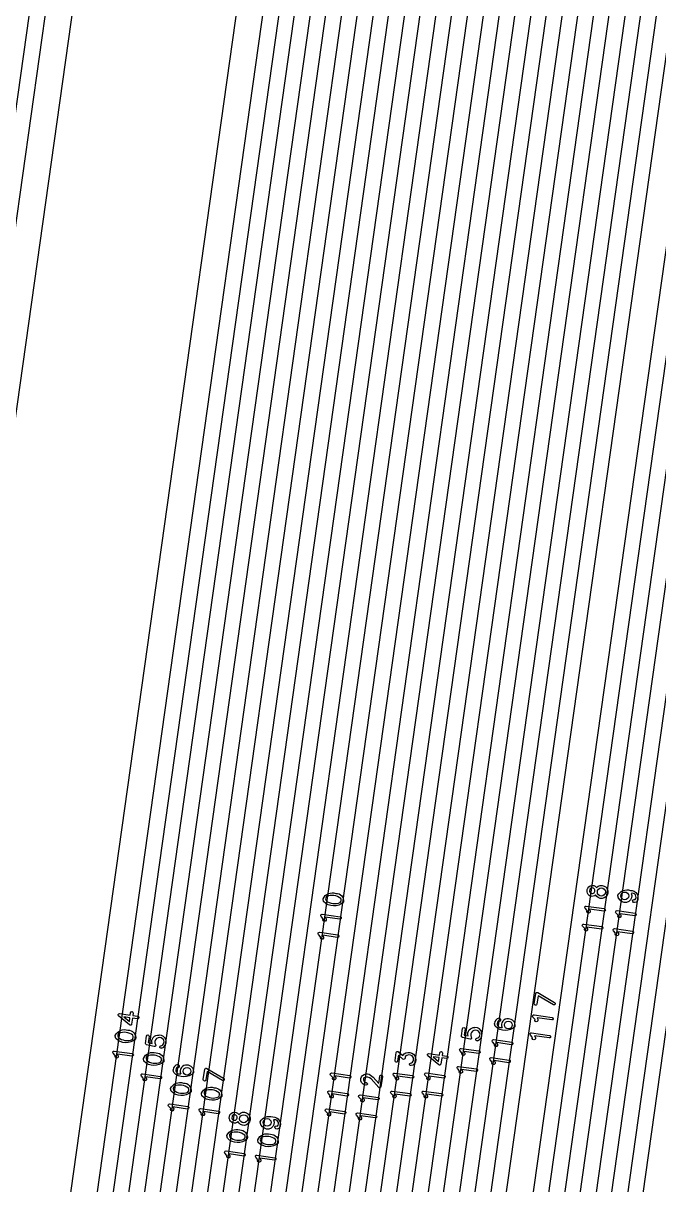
# Model space of a CAD drawing. Extents: x 150 to 463, y 50 to 272.
# Drawn here: x 197.399 to 199.846, y 78.254 to 82.729 of the extents above; entities that cross this region are included whole.
import ezdxf

# ---------------------------------------------------------------- set-up
doc = ezdxf.new("R2010")
doc.units = 0
for name, color, linetype in [('bak_bak_btr2-bcq4636', 9, 'Continuous'), ('biaozhu1', 5, 'Continuous'), ('quyukuang', 6, 'Continuous')]:
    doc.layers.add(name, color=color, linetype=linetype)

msp = doc.modelspace()

# ---------------------------------------------------------------- linework, layer by layer
at = {"layer": 'bak_bak_btr2-bcq4636'}
for points in [[(195.5956, 153.144), (189.64, 110.766, -0.016404), (189.6396, 110.7642), (189.1698, 107.4233, 0.096702), (189.404, 103.0231), (189.4236, 102.9471, 0.008913), (189.5337, 102.5526, 0.007969), (189.6384, 102.2547, 0.073089), (191.0273, 99.7114), (195.4546, 93.8362, -0.116618), (197.6965, 88.7283, -0.027076), (197.6998, 88.7125, -0.02419), (197.7001, 88.7097, -0.026425), (197.7008, 88.7067, -0.07989), (197.7774, 84.8592), (196.4519, 75.4277, -0.161941), (195.805, 74.1242, 0.106558), (195.6357, 73.8455), (195.6192, 73.7866, 0.034382), (195.5991, 73.6923), (195.306, 71.5959), (195.4955, 71.5692, -0.13056), (195.5413, 71.5459, -0.403497), (195.5619, 71.4058, 0.042135)], [(197.2754, 153.089), (190.8008, 107.0215, 0.197275), (192.4667, 100.495), (196.7493, 94.812, -0.116711), (199.2918, 89.0162, -0.004205), (199.2957, 88.9969, -0.022477), (199.461, 87.7734, -0.05729), (199.3842, 84.721), (197.5076, 71.3683, -0.138616), (197.5078, 71.3534, 0.123164), (197.506, 71.2414)], [(196.5282, 153.0119), (190.0788, 107.122, 0.197317), (191.8828, 100.0579), (196.1669, 94.3727, -0.11622), (198.5693, 88.9091, -0.008249), (198.576, 88.8757, -0.006628), (198.5783, 88.8637, -0.07984), (198.6599, 84.7359), (196.9771, 72.7625, -0.127074), (196.7355, 72.1778, -0.028507), (196.7176, 72.1564, -0.014679), (196.6701, 72.0997, -0.049823), (196.6197, 72.0533), (196.3301, 71.8351, -0.078998), (196.3237, 71.8272, -0.033426), (196.2862, 71.798, 0.140962), (196.2017, 71.6612)], [(196.6469, 152.995), (190.1975, 107.1057, 0.197313), (191.9787, 100.1299), (196.2625, 94.4452, -0.116196), (198.687, 88.9325, -0.007629), (198.6938, 88.8981, -0.006036), (198.6964, 88.8844, -0.079821), (198.7786, 84.7195), (197.0758, 72.6035, -0.166393), (196.7898, 72.0392, 0.028444), (196.7191, 71.9627, -0.032728), (196.6878, 71.9294, 0.047968), (196.6509, 71.8877), (196.5516, 71.7528), (196.3552, 71.5066, -0.265155), (196.0318, 71.3779), (195.8954, 71.3971, 0.148201), (195.7745, 71.3783, 0.178039), (195.7231, 71.2978, -0.130348), (195.7231, 71.2837, 0.160579), (195.7279, 71.1948)], [(197.3858, 153.0147), (190.9446, 107.1832, 0.13433), (191.5754, 102.2639, 0.056287), (192.5627, 100.5669), (197.0553, 94.6053, -0.004497), (197.201, 94.3898, -0.104978), (199.4034, 89.0706, -0.004238), (199.4095, 89.0398, -0.003631), (199.4131, 89.0216, -0.027799), (199.4139, 89.0184, -0.022481), (199.5805, 87.784, -0.04694), (199.569, 85.2572, -0.004316), (199.5474, 85.0086, -0.015053), (199.5472, 85.007), (197.7256, 72.0452, 0.074122), (197.7312, 71.3772, -0.016605), (197.7478, 71.243, -0.071777), (197.7486, 71.2338, -0.007991), (197.7531, 71.1691, 0.124915), (197.8127, 71.0393)], [(197.5045, 152.9983), (191.0634, 107.1669, 0.134309), (191.686, 102.3112, 0.056234), (192.6587, 100.6389), (197.1525, 94.6757, -0.004531), (197.3005, 94.4568, -0.1055), (199.5272, 89.0631, -0.0029), (199.5303, 89.0475, -0.033233), (199.5313, 89.0437, -0.016505), (199.666, 88.1311, -0.032693), (199.6662, 88.1272, -0.005985), (199.6999, 87.7947, -0.046906), (199.6887, 85.2473, -0.004306), (199.6669, 84.9972, -0.022762), (199.6665, 84.9946, -0.012487), (199.6664, 84.9934), (197.8443, 72.0287, 0.027139), (197.8246, 71.7969, 0.033632), (197.8266, 71.7405, 0.063895), (197.8893, 71.4728, -0.101258), (197.8983, 71.4633, -0.030892), (197.9193, 71.425, 0.144776), (198.044, 71.3172)], [(198.1404, 71.3883, -0.194993), (197.9319, 72.2215), (199.7263, 84.989, 0.004319), (199.7484, 85.2409, -0.01006), (199.7485, 85.2417, 0.046898), (199.7597, 87.8, -0.026431), (199.7596, 87.8031, 0.006394), (199.7256, 88.138, 0.016572), (199.5897, 89.0583, -0.039196), (199.5884, 89.0628, 0.002221), (199.5861, 89.0747, 0.003823), (199.5802, 89.1051, 0.00065), (199.5744, 89.1368, 0.104349), (197.35, 94.4908, 0.004547), (197.2008, 94.7113), (192.7065, 100.6752, -0.056215), (191.7412, 102.3353, -0.134288), (191.1228, 107.1588), (197.5639, 152.99, -0.030938)], [(197.6233, 152.9817), (191.1821, 107.1505, 0.134283), (191.7965, 102.3585, 0.056184), (192.7546, 100.7109), (197.2499, 94.7458, -0.004553), (197.3999, 94.524, -0.105452), (199.6449, 89.0865, -0.002197), (199.6473, 89.0742, -0.047069), (199.6487, 89.0688, -0.016571), (199.7852, 88.1446, -0.006413), (199.8194, 87.8071, -0.025987), (199.8195, 87.8041, -0.046874), (199.8082, 85.2359, -0.004315), (199.786, 84.9833, -0.033921), (199.7854, 84.9794, -0.023152), (199.7851, 84.9767), (197.9913, 72.2132, 0.194979), (198.1888, 71.4237, 0.031122)], [(196.7655, 152.978), (190.3163, 107.0893, 0.19731), (192.0748, 100.2018), (196.3583, 94.5174, -0.116852), (198.8116, 88.9206, -0.005507), (198.8146, 88.9056, -0.022394), (198.9734, 87.7301, -0.032961), (198.9735, 87.7262, -0.057245), (198.8974, 84.703), (197.1666, 72.3881, -0.198766), (196.9059, 71.9453), (196.7838, 71.8533, 0.074814), (196.7482, 71.8172), (196.4702, 71.4327, -0.087497), (196.4045, 71.3692, 0.135244), (196.3346, 71.2869, -0.182264), (196.202, 71.157, 0.08916), (196.1443, 71.0987)], [(196.8842, 152.961), (190.435, 107.0726, 0.197297), (192.1708, 100.2737), (196.4541, 94.5896, -0.116821), (198.9292, 88.9438, -0.005123), (198.9326, 88.9275, -0.022661), (199.0941, 87.7272, -0.034989), (199.0942, 87.723, -0.05698), (199.0161, 84.6866), (197.285, 72.3686, -0.198915), (196.9715, 71.8365), (196.8876, 71.7733, 0.095746), (196.8555, 71.7377), (196.6489, 71.3941, 0.130994), (196.6393, 71.2681)], [(197.0029, 152.9439), (190.5537, 107.0558, 0.197286), (192.2669, 100.3456), (196.55, 94.6618, -0.116733), (199.0464, 88.97, -0.049336), (199.048, 88.9644, -0.022693), (199.2124, 87.7516), (199.2148, 87.7199, -0.056719), (199.1349, 84.6702), (197.3625, 72.0592, -0.169411), (197.0662, 71.4834, 0.119606), (197.0077, 71.3599)], [(197.742, 152.9653), (191.3009, 107.1341, 0.134255), (191.907, 102.4059, 0.056144), (192.8509, 100.7826), (197.3473, 94.8159, -0.00458), (197.4994, 94.591, -0.105411), (199.7628, 89.1094, -0.001527), (199.7644, 89.1013, -0.014931), (199.7647, 89.0997, -0.046989), (199.7662, 89.0944, -0.016571), (199.9039, 88.1624, -0.032609), (199.9045, 88.1586, -0.006491), (199.9394, 87.8138, -0.03727), (199.9395, 87.8094, -0.046758), (199.9277, 85.2252, -0.004313), (199.9053, 84.9706, -0.009747), (199.9052, 84.9698, -0.01088), (199.9036, 84.9584), (198.115, 72.2319, 0.19144), (198.2813, 71.5481, -0.165225), (198.4669, 70.9243, 0.020124), (198.4711, 70.9038, 0.083284), (198.5066, 70.8363)], [(197.8609, 152.9496), (191.4196, 107.1176, 0.134232), (192.0176, 102.4531, 0.056086), (192.9468, 100.8546), (197.4446, 94.886, -0.004603), (197.5988, 94.6582, -0.104852), (199.8747, 89.1613, -0.003118), (199.8805, 89.1331, -0.019147), (199.8808, 89.131, -0.004178), (199.8832, 89.1214, -0.018055), (199.8837, 89.1194, -0.022914), (200.0595, 87.8177, -0.029062), (200.0596, 87.8143, -0.046635), (200.0473, 85.2145, -0.004322), (200.0245, 84.9573, -0.011104), (200.0221, 84.9404), (198.2653, 72.4396, 0.10431), (198.3112, 71.7647, 0.083248), (198.3851, 71.6091, -0.075067), (198.5347, 71.3061, -0.1227), (198.5409, 71.2944, 0.275611), (198.7077, 71.1267, -2.437979), (198.5688, 70.9925)], [(198.9004, 71.1921, 0.044852), (198.6824, 71.5434), (198.5493, 71.7201, -0.198916), (198.339, 72.5334), (200.0842, 84.9514, 0.004321), (200.1072, 85.2095, 0.046623), (200.1195, 87.8198, 0.011372), (200.0522, 88.4317, 0.012287), (199.9426, 89.1306, -0.014444), (199.9424, 89.1321, 0.004341), (199.9399, 89.1432, -0.018317), (199.9394, 89.1452, 0.002917), (199.9339, 89.1721, -0.010956), (199.9337, 89.1731, 0.000596), (199.9284, 89.202, 0.10432), (197.6483, 94.6921, 0.004625), (197.4928, 94.9219), (192.9947, 100.8909, -0.05606), (192.0728, 102.4771, -0.134208), (191.479, 107.1095), (197.9202, 152.941, -0.035429)], [(197.1222, 152.9297), (190.6728, 107.0395, 0.19729), (192.3632, 100.4175), (196.6461, 94.7342, -0.11607), (199.1579, 89.0267, -0.061523), (199.1601, 89.0197), (199.1686, 88.9725, -0.02245), (199.3321, 87.762, -0.035651), (199.3322, 87.7578), (199.3353, 87.7207, -0.056537), (199.2537, 84.6537), (197.4813, 72.0427, -0.072958), (197.3387, 71.5557, -0.03421), (197.3078, 71.4996), (197.1415, 71.2385, -0.038519), (197.1403, 71.2337, -0.033528), (197.1266, 71.2005, 0.009104), (197.1252, 71.1938, -0.120437), (197.125, 71.1784, 0.141), (197.1281, 71.0666)], [(198.1186, 152.761), (191.6984, 107.079, 0.13416), (192.2766, 102.5641, 0.014464), (192.475, 102.1471, 0.041475), (193.1725, 101.0234), (197.6732, 95.0506, -0.004661), (197.8323, 94.8156, -0.104763), (200.1513, 89.2155, -0.00239), (200.1562, 89.1918, -0.004453), (200.1594, 89.1765, -0.013614), (200.1598, 89.1739, -0.018217), (200.1605, 89.1705, -0.012293), (200.2718, 88.4605, -0.011361), (200.3402, 87.8392, -0.013759), (200.3404, 87.8366, -0.046544), (200.3279, 85.1895, -0.004327), (200.3045, 84.9272, -0.010945), (200.3004, 84.8983), (198.5908, 72.7338, 0.090329), (198.6138, 72.1758, 0.100427), (198.7362, 71.9023, -0.039649), (199.1644, 71.1907, -0.15237)], [(197.6276, 71.0354, 0.141436), (197.6808, 71.1872, -0.101169), (197.6841, 71.1998, -0.026279), (197.6837, 71.237, -0.102499), (197.687, 71.2498, 0.015066), (197.672, 71.3679, -0.074122), (197.6662, 72.0535), (199.4878, 85.015, 0.004309), (199.5093, 85.2622, -0.01019), (199.5094, 85.263, 0.046944), (199.5207, 87.7788, 0.022456), (199.3551, 89.0065, -0.025277), (199.3544, 89.0094, 0.003946), (199.3507, 89.0283, 0.004311), (199.3446, 89.0587, -0.011305), (199.3444, 89.0598, 0.000681), (199.3384, 89.0927, 0.104376), (197.1512, 94.3565, 0.004495), (197.0062, 94.5709), (192.5146, 100.5311, -0.056318), (191.5201, 102.2408, -0.134333), (190.8852, 107.1915)], [(197.8846, 71.2278, 0.102585), (197.8791, 71.3456, -0.08951), (197.7669, 71.7348, -0.033566), (197.7647, 71.7991, -0.027096), (197.7849, 72.037), (199.6072, 85.003, 0.004318), (199.629, 85.2528, -0.02322), (199.6294, 85.2554, 0.046866), (199.6402, 87.7895, 0.006051), (199.6062, 88.1243, -0.032532), (199.606, 88.1281, 0.016425), (199.4724, 89.0325, -0.028742), (199.4716, 89.0357, 0.00297), (199.4684, 89.051, -0.010582), (199.4683, 89.0519, 0.004056), (199.4623, 89.0824, 0.000662), (199.4564, 89.1144, 0.104366), (197.2506, 94.4236, 0.004523), (197.1035, 94.6411), (192.6106, 100.6031, -0.056261), (191.6307, 102.2879, -0.134316), (191.004, 107.1753)], [(196.098, 71.8016, 0.136076), (196.2463, 71.8494, -0.033308), (196.2838, 71.8783, -0.086346), (196.2939, 71.8828), (196.5837, 72.1013, 0.049852), (196.6254, 72.1396, 0.014854), (196.6711, 72.1943, -0.027043), (196.6732, 72.1967, 0.030327), (196.6876, 72.2138, 0.127069), (196.9178, 72.7708), (198.6005, 84.7442, 0.080074), (198.517, 88.8649, 0.008615), (198.5105, 88.8978, 0.116229), (196.119, 94.3366), (191.8347, 100.0221, -0.197317), (190.0194, 107.1304)], [(198.3385, 70.8478, 0.17553), (198.4001, 70.9925, -0.123475), (198.4041, 71.0053, 0.042975), (198.4043, 71.0438, 0.133716), (198.2324, 71.5134, -0.191441), (198.0557, 72.2403), (199.8457, 84.9767, 0.004324), (199.8681, 85.2309, 0.046795), (199.8796, 87.806, -0.0378), (199.8795, 87.8105, 0.006386), (199.8454, 88.1481, -0.032574), (199.8447, 88.1518, 0.016655), (199.707, 89.0847, -0.042218), (199.7056, 89.0895, 0.00161), (199.7039, 89.0979, 0.003449), (199.6981, 89.1268, -0.011383), (199.6979, 89.1278, 0.000632), (199.6924, 89.1586, 0.104334), (197.4495, 94.5577, 0.004577), (197.2982, 94.7815), (192.8027, 100.7469, -0.056177), (191.8517, 102.3828, -0.134258), (191.2415, 107.1424)], [(198.5688, 70.9925, 0.098125), (198.536, 71.0754, -0.165934), (198.5317, 71.0926, -0.040463), (198.5053, 71.1826, 0.100728), (198.3357, 71.575, -0.083237), (198.2535, 71.7485, -0.104288), (198.2059, 72.448), (199.9649, 84.9641, 0.004321), (199.9876, 85.2202, 0.046645), (199.9998, 87.8094, -0.029284), (199.9997, 87.8128, 0.011312), (199.9333, 88.4161, 0.012267), (199.8248, 89.108, 0.003615), (199.823, 89.1153, -0.033176), (199.8222, 89.1191, -0.02134), (199.8217, 89.1215, 0.003145), (199.816, 89.1491, -0.011463), (199.8158, 89.1502, 0.000617), (199.8104, 89.1803, 0.104329), (197.5489, 94.625, 0.004598), (197.3955, 94.8517), (192.8988, 100.8188, -0.056117), (191.9623, 102.4298, -0.13424), (191.3603, 107.126)], [(195.555, 71.2439, 0.132797), (195.6346, 71.3335, -0.141514), (195.6449, 71.3447, -0.280627), (195.9038, 71.4565), (196.0401, 71.4373, 0.265159), (196.3084, 71.544), (196.5398, 71.8364), (196.6024, 71.9228, -0.048098), (196.6469, 71.9733, 0.032877), (196.673, 72.0011, -0.028381), (196.7482, 72.0823, 0.166318), (197.0165, 72.6118), (198.7193, 84.7278, 0.080088), (198.6348, 88.8873, 0.007985), (198.6281, 88.9215, 0.00081), (198.621, 88.9599, 0.115442), (196.2146, 94.4091), (191.9306, 100.0941, -0.197314), (190.1382, 107.1141)], [(196.0997, 71.258, 0.117725), (196.1544, 71.2477, -0.144887), (196.1695, 71.244, 0.308495), (196.2804, 71.3123, -0.13537), (196.371, 71.4189, 0.087461), (196.4217, 71.4679), (196.6997, 71.8524, -0.07482), (196.7478, 71.9013), (196.8698, 71.9932, 0.198762), (197.1073, 72.3965), (198.838, 84.7114, 0.05732), (198.9135, 87.7248, -0.032829), (198.9134, 87.7286, 0.022321), (198.7556, 88.895, 0.005816), (198.7527, 88.9095, 0.007405), (198.7458, 88.9447, 0.000789), (198.739, 88.9822, 0.115437), (196.3104, 94.4813), (192.0267, 100.166, -0.19731), (190.2569, 107.0976)], [(196.4888, 71.3353, 0.129315), (196.5837, 71.4021), (196.8042, 71.7686, -0.095789), (196.8515, 71.8211), (196.9354, 71.8843, 0.198916), (197.2256, 72.377), (198.9568, 84.6949, 0.057035), (199.0342, 87.7206, -0.035544), (199.0341, 87.7248, 0.022604), (198.8736, 88.9168, 0.00501), (198.8706, 88.9316, -0.012624), (198.8703, 88.9328, 0.00653), (198.8638, 88.9668, -0.011297), (198.8636, 88.9679, 0.000756), (198.8571, 89.0039, 0.11545), (196.4063, 94.5535), (192.1227, 100.238, -0.197297), (190.3757, 107.081)], [(196.8853, 71.5019, 0.164336), (197.0569, 71.5757, 0.157185), (197.3056, 72.0845), (199.0755, 84.6786, 0.056773), (199.1548, 87.7176, -0.035366), (199.1548, 87.7217), (199.1527, 87.7463, 0.022631), (198.9896, 88.9504, -0.049983), (198.988, 88.9561, 0.006077), (198.9814, 88.9906, 0.000741), (198.975, 89.0261, 0.11545), (196.5021, 94.6257), (192.2188, 100.3098, -0.197858), (190.4972, 107.0841)], [(191.5384, 107.1012, 0.134201), (192.1281, 102.5004, 0.056031), (193.0428, 100.9266), (197.5419, 94.9564, -0.004632), (197.6982, 94.7253, -0.104817), (199.9926, 89.1842, -0.00284), (199.9981, 89.1574, -0.010967), (199.9983, 89.1564, -0.00399), (200.0008, 89.1454, -0.021824), (200.0012, 89.1429, -0.015367), (200.0016, 89.1413, -0.023036), (200.1795, 87.8216, -0.046557), (200.1669, 85.2039, -0.004325), (200.1438, 84.9445, -0.010968), (200.1407, 84.9226), (198.3983, 72.5251, 0.198916), (198.5972, 71.7562), (198.7304, 71.5795, -0.044852), (198.954, 71.219)], [(199.019, 70.7595, 0.100963), (199.0767, 70.8765), (199.0956, 71.0107, 0.152523), (199.0735, 71.1453, 0.039663), (198.6534, 71.8434, -0.100359), (198.5146, 72.1536, -0.090314), (198.4902, 72.7478), (200.2035, 84.9386, 0.004324), (200.2268, 85.199, 0.0466), (200.239, 87.8303, 0.011367), (200.1711, 88.4474, 0.01229), (200.0606, 89.1523, -0.010454), (200.0603, 89.1541, -0.014632), (200.0597, 89.1568, 0.004749), (200.0567, 89.1713, 0.002489), (200.0517, 89.1952, -0.010218), (200.0514, 89.1969, 0.000572), (200.0464, 89.2245, 0.104299), (197.7478, 94.7592, 0.004651), (197.5901, 94.9922), (193.091, 100.9627, -0.041484), (192.3845, 102.1009, -0.014511), (192.183, 102.5246, -0.134175), (191.5978, 107.0931)], [(196.9744, 71.1361, 0.025647), (196.9926, 71.1461), (197.0439, 71.1967), (197.0764, 71.2478, 0.008869), (197.0787, 71.2544, -0.160952), (197.0909, 71.2707), (197.2574, 71.5321, 0.034223), (197.2843, 71.581, 0.07292), (197.4219, 72.051), (199.1943, 84.6621, 0.056537), (199.2756, 87.7155, -0.034832), (199.2755, 87.7196, -0.038781), (199.275, 87.7242, 0.013239), (199.2747, 87.7287), (199.2721, 87.7607, 0.022375), (199.1097, 88.9618), (199.1017, 89.0056, -0.062367), (199.0996, 89.0127, 0.000731), (199.0932, 89.048, 0.115458), (196.5982, 94.6981), (192.3151, 100.3816, -0.197292), (190.6134, 107.0478)], [(197.506, 71.2414, -2.758308), (197.3429, 71.3081, 0.251793), (197.4618, 71.4913, -0.122414), (197.4661, 71.5038), (199.3248, 84.7294, 0.05729), (199.4013, 87.768, 0.022476), (199.2368, 88.9861, 0.004109), (199.2331, 89.0039, -0.010831), (199.2329, 89.0049, 0.004722), (199.2267, 89.0361, -0.011716), (199.2265, 89.0372, 0.000706), (199.2204, 89.0713, 0.115468), (196.7015, 94.7759), (192.4186, 100.4592, -0.197277), (190.7414, 107.0298)], [(199.9466, 71.3207, -0.049377), (199.7859, 71.5843, -0.01257), (199.7789, 71.5984, -0.035822), (199.699, 71.8079, 0.009683), (199.6716, 71.892, -0.001407), (199.6679, 71.9025, 0.059219), (199.4286, 72.3876, 0.017615), (199.3416, 72.5116, -0.031026), (199.3395, 72.5147, -0.030785), (199.3372, 72.5174, -0.198915), (199.0304, 73.7041), (200.6027, 84.8955, 0.004333), (200.627, 85.1633, 0.046371), (200.6399, 87.8561, -0.037234), (200.6398, 87.8605, 0.011433), (200.5691, 88.4994, 0.012309), (200.4555, 89.225), (200.4413, 89.2971, 0.10427), (198.0808, 94.9837, 0.004737), (197.9159, 95.2272), (193.4128, 101.2036, -0.041435), (192.7424, 102.2841, -0.014367), (192.5527, 102.6826, -0.134073), (191.9953, 107.038)], [(200.0232, 71.4241, -0.031777), (199.8438, 71.771, -0.024814), (199.7999, 71.887, 0.061046), (199.5519, 72.4186, 0.022499), (199.445, 72.5738, -0.202203), (199.1493, 73.6887), (200.7219, 84.8825, 0.004334), (200.7466, 85.1525, 0.046301), (200.7597, 87.8634, -0.039293), (200.7596, 87.8681, 0.011484), (200.688, 88.5153, 0.012304), (200.5737, 89.2464), (200.5593, 89.3186, 0.104264), (198.1802, 95.0507, 0.004762), (198.0132, 95.2974), (193.5092, 101.2752, -0.041432), (192.8493, 102.3388, -0.014322), (192.6632, 102.7299, -0.134041), (192.1141, 107.0216)], [(198.4178, 88.8352, -0.079852), (198.4984, 84.7584), (196.8156, 72.7852, -0.148219), (196.5471, 72.205, -0.048907), (196.5224, 72.1824), (196.1584, 71.9083, -0.263867), (196.1089, 71.907, 0.165853), (195.962, 71.9289, 0.278266), (195.8194, 71.7361, -0.652998), (195.5953, 71.6214, 0.044097), (195.4803, 71.6755, -0.442685), (195.4272, 71.7284), (195.7013, 73.6785, -0.034036), (195.7181, 73.7582), (195.734, 73.8144, -0.105103), (195.879, 74.0526, 0.013338), (195.968, 74.1473, 0.148062), (196.5539, 75.4126), (197.8795, 84.8447), (197.8793, 84.8447, 0.079993), (197.8012, 88.7298, 0.020849)], [(195.159, 71.5083, -0.037163), (195.1455, 71.5168, -0.221211), (195.1279, 71.5554, -0.134926), (195.1742, 71.6762, 0.011109), (195.1992, 71.7102), (195.2315, 71.7557, -0.028174), (195.2353, 71.7598, 0.132515), (195.2821, 71.8672), (195.5397, 73.7007, -0.034363), (195.5616, 73.803), (195.5803, 73.8687, -0.105729), (195.7622, 74.1661, 0.013525), (195.8464, 74.2558, 0.025657), (195.9904, 74.435, 0.121885), (196.3925, 75.436), (197.7181, 84.8675, 0.07989), (197.6418, 88.696, -0.030837)], [(199.5818, 71.3402, 0.073944), (199.5225, 71.5857, -0.015345), (199.4845, 71.6897, -0.016761), (199.4795, 71.7028, -0.041266), (199.4783, 71.7075, -0.020972), (199.4776, 71.7097, 0.091094), (199.1456, 72.373), (199.0641, 72.4811, -0.198915), (198.7737, 73.6042), (200.3642, 84.9213, 0.004327), (200.3879, 85.1846, 0.046486), (200.4004, 87.8395, -0.024698)], [(200.4601, 87.8448, -0.046485), (200.4475, 85.1789, -0.004329), (200.4237, 84.9144, -0.010944), (200.419, 84.8803), (198.833, 73.5959, 0.198915), (199.112, 72.5172), (199.1934, 72.4091, -0.091612), (199.5362, 71.7222, 0.018383), (199.5401, 71.7121, -0.022953), (199.5411, 71.7096, 0.015504), (199.5781, 71.608, -0.073912), (199.6415, 71.3455, -0.025284)], [(199.7894, 71.3352, -0.0333), (199.6788, 71.5305, -0.011336), (199.6701, 71.5481, -0.029495), (199.5968, 71.7328, -0.031447), (199.5927, 71.7433, 0.091075), (199.2414, 72.4452), (199.1597, 72.5536, -0.198799), (198.8924, 73.5873), (200.4834, 84.9083, 0.004328), (200.5074, 85.1738, 0.046436), (200.5201, 87.8481, -0.028535)], [(200.5798, 87.8534, -0.046433), (200.5671, 85.1682, -0.004319), (200.5431, 84.9022, -0.010052), (200.543, 84.9014, -0.01094), (200.5375, 84.8621), (198.952, 73.5792, 0.198847), (199.2076, 72.5896), (199.2893, 72.4813, -0.091011), (199.6502, 71.7606, 0.029337), (199.6515, 71.7574, -0.038313), (199.6532, 71.7532, 0.029799), (199.7245, 71.5731, 0.012115), (199.7326, 71.5569, 0.033374), (199.8394, 71.3682, -0.059532)], [(200.6997, 87.8614, -0.04637), (200.6867, 85.1576, -0.004335), (200.6622, 84.8886, -0.010991), (200.656, 84.8439), (199.0897, 73.6958, 0.200119), (199.3894, 72.5478, -0.017646), (199.479, 72.42, -0.070128), (199.7564, 71.8252, 0.035851), (199.8333, 71.6236, 0.012821), (199.8391, 71.6119, -0.013922), (199.8398, 71.6106, 0.049431), (199.9945, 71.3568)]]:
    msp.add_lwpolyline(points, format="xyb", dxfattribs=at)
at = {"layer": 'biaozhu1'}
for p, q in [((197.786, 78.901), (197.8076, 78.8832)), ((198.9768, 78.7473), (198.9985, 78.7294))]:
    msp.add_line(p, q, dxfattribs=at)
for points in [[(198.5533, 79.3557, -0.383973), (198.6027, 79.3767, -0.475022), (198.6319, 79.3426)], [(199.5697, 79.3843, -0.77613), (199.6063, 79.3991, -1.433249), (199.6281, 79.3565)], [(199.6281, 79.3565, -0.275214), (199.6023, 79.371, -0.646106), (199.5698, 79.3823, -0.100349), (199.5697, 79.3843)], [(199.5982, 79.3926, 0.609611), (199.581, 79.3932), (199.5797, 79.3837)], [(199.7524, 79.3414, -1.48706), (199.7547, 79.3524, 0.775817), (199.7393, 79.3767, -0.885836), (199.6978, 79.3499), (199.692, 79.3564, -0.126572), (199.6909, 79.3586), (199.6888, 79.3675, -0.098263), (199.6887, 79.3694)], [(199.6887, 79.3694, -0.374286), (199.7367, 79.3879, -0.586139), (199.7624, 79.3457, -0.20629), (199.7593, 79.3433), (199.7524, 79.3414)], [(198.6319, 79.3426, -0.401412), (198.5555, 79.3449), (198.5534, 79.3538, -0.101002), (198.5533, 79.3557)], [(198.5456, 79.2879, -0.703193), (198.55, 79.2962), (198.6193, 79.2865, -1), (198.6179, 79.2766), (198.562, 79.2844)], [(198.5651, 79.2771, -1.522622), (198.5537, 79.2787), (198.5456, 79.2879)], [(199.5624, 79.3193, -0.703193), (199.5668, 79.3276), (199.6361, 79.3178, -1), (199.6347, 79.3079), (199.5788, 79.3158)], [(199.5819, 79.3085, -1.522622), (199.5705, 79.3101), (199.5624, 79.3193)], [(199.5788, 79.3158, -0.073031), (199.5795, 79.3146), (199.5819, 79.3085)], [(199.681, 79.3017, -0.703193), (199.6854, 79.31), (199.7547, 79.3003, -1), (199.7533, 79.2904), (199.6974, 79.2982)], [(199.7005, 79.291, -1.522622), (199.6891, 79.2925), (199.681, 79.3017)], [(199.6974, 79.2982, -0.073031), (199.6981, 79.297), (199.7005, 79.291)], [(198.562, 79.2844, -0.073031), (198.5627, 79.2832), (198.5651, 79.2771)], [(199.5527, 79.2499, -0.70811), (199.557, 79.2583), (199.6264, 79.2485, -1), (199.625, 79.2386), (199.569, 79.2465)], [(199.5722, 79.2392, -1.523284), (199.5607, 79.2408), (199.5527, 79.2499)], [(199.569, 79.2465, -0.06902), (199.5697, 79.2453), (199.5722, 79.2392)], [(198.5359, 79.2185, -0.70811), (198.5402, 79.2269), (198.6096, 79.2171, -1), (198.6082, 79.2072), (198.5522, 79.2151)], [(198.5554, 79.2078, -1.523284), (198.5439, 79.2094), (198.5359, 79.2185)], [(198.5522, 79.2151, -0.06902), (198.5529, 79.2139), (198.5554, 79.2078)], [(199.6713, 79.2323, -0.70811), (199.6756, 79.2407), (199.745, 79.231, -1), (199.7436, 79.2211), (199.6876, 79.2289)], [(199.6908, 79.2216, -1.523284), (199.6793, 79.2232), (199.6713, 79.2323)], [(199.6876, 79.2289, -0.06902), (199.6883, 79.2278), (199.6908, 79.2216)], [(199.3667, 78.9511), (199.3723, 78.9907, -0.542898), (199.3799, 78.9942), (199.4451, 78.9563, -1), (199.4401, 78.9476), (199.3812, 78.9819)], [(199.3812, 78.9819), (199.3766, 78.9497, -1), (199.3667, 78.9511)], [(199.2299, 78.8952, -1.487359), (199.2276, 78.8842, 0.77543), (199.243, 78.86)], [(199.3614, 78.9003, -0.703193), (199.3658, 78.9086), (199.4351, 78.8989, -1), (199.4337, 78.889), (199.3778, 78.8969)], [(199.3809, 78.8896, -1.522622), (199.3695, 78.8911), (199.3614, 78.9003)], [(199.3778, 78.8969, -0.073031), (199.3785, 78.8956), (199.3809, 78.8896)], [(197.7528, 78.8285, -0.384874), (197.8022, 78.8496, -0.474538), (197.8314, 78.8155)], [(199.0862, 78.8276), (199.0902, 78.8559, -1), (199.1001, 78.8545), (199.0967, 78.8307), (199.1115, 78.8272, -0.524595), (199.1381, 78.8598)], [(199.1519, 78.8456, 0.820259), (199.1242, 78.8232, -0.738988), (199.1192, 78.8151), (199.0901, 78.822, -0.393885), (199.0862, 78.8276)], [(199.1478, 78.8085, -1), (199.1452, 78.8182, 0.637709), (199.1519, 78.8456)], [(199.2932, 78.8644, -0.420874), (199.2162, 78.8648), (199.2141, 78.8737, -0.100264), (199.214, 78.8757)], [(199.3517, 78.8309, -0.70811), (199.3561, 78.8393), (199.4254, 78.8296, -1), (199.424, 78.8197), (199.368, 78.8275)], [(197.8314, 78.8155, -0.40158), (197.755, 78.8178), (197.7529, 78.8266, -0.098492), (197.7528, 78.8285)], [(197.9354, 78.8167, 0.820259), (197.9077, 78.7944, -0.738988), (197.9027, 78.7862), (197.8736, 78.7932, -0.393885), (197.8697, 78.7988)], [(197.8697, 78.7988), (197.8737, 78.8271, -1), (197.8836, 78.8257), (197.8802, 78.8019), (197.895, 78.7984, -0.524595), (197.9216, 78.8309)], [(197.9313, 78.7797, -1), (197.9286, 78.7894, 0.637709), (197.9354, 78.8167)], [(199.2059, 78.805, -0.703193), (199.2103, 78.8133), (199.2796, 78.8036, -1), (199.2782, 78.7937), (199.2223, 78.8015)], [(199.2254, 78.7942, -1.522622), (199.214, 78.7958), (199.2059, 78.805)], [(199.2223, 78.8015, -0.073031), (199.223, 78.8003), (199.2254, 78.7942)], [(199.3712, 78.8203, -1.523284), (199.3598, 78.8218), (199.3517, 78.8309)], [(199.368, 78.8275, -0.06902), (199.3687, 78.8264), (199.3712, 78.8203)], [(197.7452, 78.7607, -0.70811), (197.7495, 78.7691), (197.8188, 78.7594, -1), (197.8174, 78.7495), (197.7615, 78.7573)], [(197.7647, 78.75, -1.523284), (197.7532, 78.7516), (197.7452, 78.7607)], [(197.7615, 78.7573, -0.06902), (197.7621, 78.7562), (197.7647, 78.75)], [(197.8615, 78.7408, -0.384874), (197.9109, 78.7619, -0.474538), (197.9401, 78.7278)], [(198.8437, 78.753), (198.8406, 78.7309, -1), (198.8307, 78.7323)], [(198.8307, 78.7323), (198.8351, 78.7634, -0.6037), (198.8434, 78.7664), (198.8604, 78.7518, -1.210336), (198.8992, 78.7151)], [(198.8964, 78.7503, 0.373162), (198.87, 78.7485), (198.869, 78.7414, -0.6037), (198.8607, 78.7384), (198.8437, 78.753)], [(198.8992, 78.7151), (198.8923, 78.7133, -1), (198.8896, 78.7229, 0.637709), (198.8964, 78.7503)], [(199.0801, 78.7712, -0.703193), (199.0845, 78.7795), (199.1538, 78.7698, -1), (199.1524, 78.7599), (199.0965, 78.7677)], [(199.0996, 78.7605, -1.522622), (199.0882, 78.762), (199.0801, 78.7712)], [(199.0965, 78.7677, -0.073031), (199.0972, 78.7665), (199.0996, 78.7605)], [(197.9401, 78.7278, -0.40158), (197.8637, 78.73), (197.8616, 78.7388, -0.098492), (197.8615, 78.7408)], [(197.9924, 78.7168, -1.487359), (197.9901, 78.7058, 0.77543), (198.0054, 78.6816)], [(199.0704, 78.7018, -0.70811), (199.0748, 78.7102), (199.1441, 78.7005, -1), (199.1427, 78.6906), (199.0867, 78.6984)], [(199.1962, 78.7356, -0.70811), (199.2006, 78.744), (199.2699, 78.7342, -1), (199.2685, 78.7243), (199.2125, 78.7322)], [(199.2157, 78.7249, -1.523284), (199.2043, 78.7265), (199.1962, 78.7356)], [(199.2125, 78.7322, -0.06902), (199.2132, 78.731), (199.2157, 78.7249)], [(197.8539, 78.673, -0.70811), (197.8582, 78.6814), (197.9276, 78.6716, -1), (197.9262, 78.6617), (197.8702, 78.6696)], [(197.8734, 78.6623, -1.523284), (197.8619, 78.6639), (197.8539, 78.673)], [(197.8702, 78.6696, -0.06902), (197.8709, 78.6684), (197.8734, 78.6623)], [(198.0557, 78.686, -0.420874), (197.9787, 78.6864), (197.9766, 78.6953, -0.100264), (197.9765, 78.6973)], [(198.0922, 78.6593), (198.0978, 78.6989, -0.542898), (198.1054, 78.7024), (198.1706, 78.6645, -1), (198.1656, 78.6558), (198.1067, 78.6901)], [(198.1067, 78.6901), (198.1021, 78.6579, -1), (198.0922, 78.6593)], [(198.5825, 78.6766, -0.702268), (198.5869, 78.6849), (198.6563, 78.6752, -1), (198.6549, 78.6653), (198.5989, 78.6732)], [(198.6021, 78.6659, -1.522738), (198.5906, 78.6674), (198.5825, 78.6766)], [(198.5989, 78.6732, -0.073415), (198.5996, 78.6719), (198.6021, 78.6659)], [(198.699, 78.657, -0.687752), (198.7363, 78.6762), (198.746, 78.6685), (198.7679, 78.6438)], [(198.7103, 78.6655, 0.570745), (198.7196, 78.6475, -1), (198.7182, 78.6376)], [(198.7679, 78.6438), (198.7719, 78.6726, -1), (198.7818, 78.6712), (198.7762, 78.6316, -0.647348), (198.7675, 78.6291), (198.7388, 78.6616, 0.342021), (198.7103, 78.6655)], [(198.8246, 78.6759, -0.703193), (198.829, 78.6842), (198.8983, 78.6745, -1), (198.8969, 78.6646), (198.8409, 78.6725)], [(198.8441, 78.6652, -1.522622), (198.8327, 78.6667), (198.8246, 78.6759)], [(198.8409, 78.6725, -0.073031), (198.8416, 78.6712), (198.8441, 78.6652)], [(198.9457, 78.6763, -0.703193), (198.9501, 78.6847), (199.0194, 78.6749, -1), (199.018, 78.665), (198.9621, 78.6729)], [(198.9652, 78.6656, -1.522622), (198.9538, 78.6671), (198.9457, 78.6763)], [(198.9621, 78.6729, -0.073031), (198.9628, 78.6716), (198.9652, 78.6656)], [(199.0899, 78.6911, -1.523284), (199.0785, 78.6927), (199.0704, 78.7018)], [(199.0867, 78.6984, -0.06902), (199.0874, 78.6973), (199.0899, 78.6911)], [(197.9663, 78.625, -0.384874), (198.0157, 78.6461, -0.474538), (198.0449, 78.612)], [(198.0449, 78.612, -0.40158), (197.9685, 78.6142), (197.9664, 78.6231, -0.098492), (197.9663, 78.625)], [(198.0849, 78.6069, -0.384874), (198.1342, 78.628, -0.474538), (198.1634, 78.5939)], [(198.5728, 78.6073, -0.703193), (198.5772, 78.6156), (198.6465, 78.6059, -1), (198.6451, 78.596), (198.5892, 78.6038)], [(198.7182, 78.6376, -0.327387), (198.6993, 78.6543, -0.137927), (198.699, 78.657)], [(198.1634, 78.5939, -0.40158), (198.087, 78.5962), (198.085, 78.605, -0.098492), (198.0849, 78.6069)], [(198.5923, 78.5966, -1.522622), (198.5809, 78.5981), (198.5728, 78.6073)], [(198.5892, 78.6038, -0.073031), (198.5899, 78.6026), (198.5923, 78.5966)], [(198.6917, 78.592, -0.703193), (198.6961, 78.6003), (198.7654, 78.5906, -1), (198.764, 78.5807), (198.7081, 78.5885)], [(198.7113, 78.5812, -1.522622), (198.6998, 78.5828), (198.6917, 78.592)], [(198.7081, 78.5885, -0.073031), (198.7088, 78.5873), (198.7113, 78.5812)], [(198.8149, 78.6065, -0.70811), (198.8192, 78.6149), (198.8885, 78.6052, -1), (198.8872, 78.5953), (198.8312, 78.6031)], [(198.8344, 78.5959, -1.523284), (198.8229, 78.5974), (198.8149, 78.6065)], [(198.8312, 78.6031, -0.06902), (198.8319, 78.602), (198.8344, 78.5959)], [(198.936, 78.607, -0.70811), (198.9404, 78.6153), (199.0097, 78.6056, -1), (199.0083, 78.5957), (198.9523, 78.6036)], [(198.9555, 78.5963, -1.523284), (198.9441, 78.5978), (198.936, 78.607)], [(198.9523, 78.6036, -0.06902), (198.953, 78.6024), (198.9555, 78.5963)], [(197.9587, 78.5572, -0.70811), (197.963, 78.5656), (198.0324, 78.5558, -1), (198.031, 78.5459), (197.975, 78.5538)], [(197.9782, 78.5465, -1.523284), (197.9667, 78.5481), (197.9587, 78.5572)], [(197.975, 78.5538, -0.06902), (197.9757, 78.5526), (197.9782, 78.5465)], [(198.0772, 78.5391, -0.70811), (198.0816, 78.5475), (198.1509, 78.5378, -1), (198.1495, 78.5279), (198.0935, 78.5357)], [(198.0967, 78.5284, -1.523284), (198.0853, 78.53), (198.0772, 78.5391)], [(198.0935, 78.5357, -0.06902), (198.0942, 78.5346), (198.0967, 78.5284)], [(198.1924, 78.5106, -0.77613), (198.229, 78.5254, -1.433249), (198.2507, 78.4828)], [(198.5631, 78.5379, -0.70811), (198.5674, 78.5463), (198.6368, 78.5366, -1), (198.6354, 78.5266), (198.5794, 78.5345)], [(198.5826, 78.5272, -1.523284), (198.5712, 78.5288), (198.5631, 78.5379)], [(198.5794, 78.5345, -0.06902), (198.5801, 78.5334), (198.5826, 78.5272)], [(198.682, 78.5226, -0.70811), (198.6864, 78.531), (198.7557, 78.5212, -1), (198.7543, 78.5113), (198.6983, 78.5192)], [(198.2507, 78.4828, -0.275214), (198.225, 78.4973, -0.646106), (198.1925, 78.5086, -0.100349), (198.1924, 78.5106)], [(198.2209, 78.5189, 0.609611), (198.2037, 78.5194), (198.2024, 78.51)], [(198.3115, 78.4968, -0.374286), (198.3596, 78.5153, -0.586139), (198.3853, 78.4731, -0.20629), (198.3821, 78.4707), (198.3752, 78.4688)], [(198.3752, 78.4688, -1.48706), (198.3776, 78.4798, 0.775817), (198.3622, 78.5041, -0.885836), (198.3206, 78.4774), (198.3149, 78.4839, -0.126572), (198.3137, 78.4861), (198.3116, 78.4949, -0.098263), (198.3115, 78.4968)], [(198.7015, 78.5119, -1.523284), (198.6901, 78.5135), (198.682, 78.5226)], [(198.6983, 78.5192, -0.06902), (198.699, 78.518), (198.7015, 78.5119)], [(198.183, 78.444, -0.384874), (198.2324, 78.4651, -0.474538), (198.2616, 78.431)], [(198.2616, 78.431, -0.40158), (198.1852, 78.4332), (198.1831, 78.442, -0.098492), (198.183, 78.444)], [(198.3018, 78.4275, -0.384874), (198.3511, 78.4486, -0.474538), (198.3804, 78.4145)], [(198.3804, 78.4145, -0.40158), (198.304, 78.4168), (198.3019, 78.4256, -0.098492), (198.3018, 78.4275)], [(198.1754, 78.3762, -0.70811), (198.1797, 78.3846), (198.249, 78.3748, -1), (198.2477, 78.3649), (198.1917, 78.3728)], [(198.1949, 78.3655, -1.523284), (198.1834, 78.3671), (198.1754, 78.3762)], [(198.1917, 78.3728, -0.06902), (198.1924, 78.3716), (198.1949, 78.3655)], [(198.2941, 78.3598, -0.70811), (198.2985, 78.3681), (198.3678, 78.3584, -1), (198.3664, 78.3485), (198.3105, 78.3563)], [(198.3136, 78.3491, -1.523284), (198.3022, 78.3506), (198.2941, 78.3598)], [(198.3105, 78.3563, -0.06902), (198.3111, 78.3552), (198.3136, 78.3491)]]:
    msp.add_lwpolyline(points, format="xyb", dxfattribs=at)
for points in [[(198.5633, 79.3551), (198.5648, 79.3488, 0.272338), (198.6196, 79.3411, 0.311921), (198.6218, 79.3569, 0.272481), (198.567, 79.3646), (198.5638, 79.3589)], [(197.7659, 78.9046, -0.760502), (197.7698, 78.9134), (197.811, 78.9076), (197.8123, 78.9168, -1), (197.8222, 78.9154), (197.8209, 78.9062), (197.8391, 78.9037, -1), (197.8377, 78.8938), (197.8196, 78.8963), (197.8163, 78.873, -0.589065), (197.8081, 78.8698)], [(197.7628, 78.828), (197.7643, 78.8217, 0.272352), (197.8191, 78.814, 0.311921), (197.8213, 78.8298, 0.272464), (197.7665, 78.8375), (197.7634, 78.8318)], [(197.8716, 78.7403), (197.8731, 78.734, 0.272352), (197.9278, 78.7263, 0.311921), (197.93, 78.7421, 0.272464), (197.8753, 78.7498), (197.8721, 78.7441)], [(198.9568, 78.7508, -0.760502), (198.9607, 78.7596), (199.0019, 78.7538), (199.0032, 78.763, -1), (199.0131, 78.7616), (199.0118, 78.7524), (199.0299, 78.7499, -1), (199.0286, 78.74), (199.0104, 78.7425), (199.0071, 78.7192, -0.589065), (198.999, 78.716)], [(197.9764, 78.6245), (197.9779, 78.6182, 0.272352), (198.0326, 78.6105, 0.311921), (198.0348, 78.6263, 0.272464), (197.9801, 78.634), (197.9769, 78.6283)], [(198.0949, 78.6064), (198.0964, 78.6001, 0.272352), (198.1511, 78.5924, 0.311921), (198.1534, 78.6082, 0.272464), (198.0986, 78.6159), (198.0954, 78.6103)], [(198.1931, 78.4435), (198.1945, 78.4372, 0.272352), (198.2493, 78.4295, 0.311921), (198.2515, 78.4453, 0.272464), (198.1968, 78.453), (198.1936, 78.4473)], [(198.3118, 78.4271), (198.3133, 78.4207, 0.272352), (198.3681, 78.4131, 0.311921), (198.3703, 78.4288, 0.272464), (198.3155, 78.4365), (198.3124, 78.4309)]]:
    msp.add_lwpolyline(points, format="xyb", close=True, dxfattribs=at)
for points in [[(197.8076, 78.8832), (197.8097, 78.8977), (197.786, 78.901)], [(198.9985, 78.7294), (199.0005, 78.7439), (198.9768, 78.7473)]]:
    msp.add_lwpolyline(points, dxfattribs=at)
for centre, radius in [((199.625, 79.3819), 0.0155), ((199.7153, 79.3669), 0.0149), ((199.267, 78.8698), 0.0149), ((198.0295, 78.6914), 0.0149), ((198.2477, 78.5082), 0.0155), ((198.3381, 78.4943), 0.0149)]:
    msp.add_circle(centre, radius, dxfattribs=at)
for centre, radius, start, end in [((199.5897, 79.3866), 0.0104, 196.1832, 35.176), ((199.2336, 78.876), 0.0196, 100.9087, 180.919), ((199.2641, 78.87), 0.0234, 82.2128, 205.2544), ((199.2679, 78.8676), 0.0255, 352.7547, 91.5224), ((199.1394, 78.8335), 0.0263, 288.5586, 92.7434), ((197.9229, 78.8047), 0.0263, 288.5586, 92.7434), ((197.9961, 78.6976), 0.0196, 100.9087, 180.919), ((198.0266, 78.6916), 0.0234, 82.2128, 205.2544), ((198.0304, 78.6892), 0.0255, 352.7547, 91.5224), ((198.2124, 78.5129), 0.0104, 196.1832, 35.176)]:
    msp.add_arc(centre, radius, start, end, dxfattribs=at)
at = {"layer": 'quyukuang', "const_width": 0.001}
msp.add_lwpolyline([(192.3099, 70.4958), (192.3099, 82.257), (202.6502, 82.257), (202.6502, 70.4958)], close=True, dxfattribs=at)

doc.saveas('drawing.dxf')
